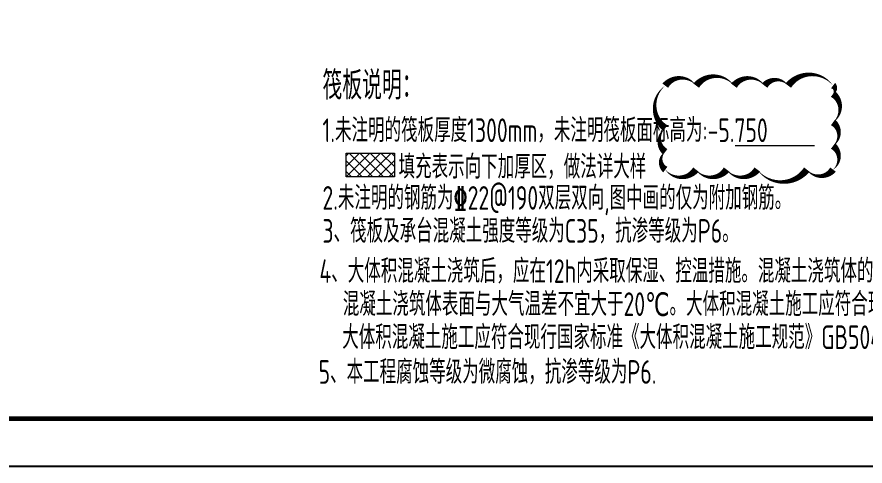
# Model space of a CAD drawing. Extents: x 5874492 to 7194610, y -939842 to -279257.
# Drawn here: x 6098328 to 6116301, y -594709 to -585204 of the extents above; entities that cross this region are included whole.
import ezdxf
from ezdxf.enums import TextEntityAlignment as Align

# ---------------------------------------------------------------- set-up
doc = ezdxf.new("R2010")
doc.units = 0
doc.header["$LTSCALE"] = 1000
doc.layers.add('PUB_TEXT', color=7, linetype='Continuous')
doc.layers.add('Y-云图图框', color=7, linetype='Continuous')
doc.layers.add('S-活动层-非打印1', color=170, linetype='Continuous', plot=False)
doc.layers.add('S-通用-TEXT', color=7, linetype='Continuous', lineweight=20)
doc.styles.add('_YT_Name', font='', dxfattribs={"width": 0.8})
doc.styles.add('_YT_Sign_Text', font='ros.shx', dxfattribs={"width": 0.8, "bigfont": 'hztxt.shx'})
doc.styles.get("Standard").update_dxf_attribs({"font": 'gbenor.shx', "bigfont": 'gbcbig.shx'})
doc.styles.add('TSSD_Rein', font='tssdeng.shx', dxfattribs={"width": 0.7, "bigfont": 'hztxt.shx'})
doc.styles.get('_YT_Name').set_extended_font_data('SimHei')

# ---------------------------------------------------------------- blocks, each defined once
blk = doc.blocks.new('ECMCTK_A1+0.25_横_单行图名--0')
at = {"color": 4}
blk.add_lwpolyline([(0, 0), (1051, 0), (1051, 594), (0, 594)], close=True, dxfattribs=at)
at = {"const_width": 1}
blk.add_lwpolyline([(25, 10), (1041, 10), (1041, 584), (25, 584)], close=True, dxfattribs=at)
at = {"color": 80, "flags": 3}
for tag, height, p in [('YTHQINS', 3, (34.31, 585.5)), ('ECMCKEY', 3, (292.07, 288.23)), ('YTTQINS', 5.62, (1058.03, 12.81)), ('YTBARCODE_T1', 3, (883.66, 5.7)), ('YTFRAME', 3, (804.81, 4.27))]:
    blk.add_attdef(tag, text='', height=height, dxfattribs=at).set_placement(p, align=Align.MIDDLE_CENTER)
for tag, height, style, width, p in [('证书编号', 4, '_YT_Sign_Text', 0.8, (918.87, 43.81)), ('审查批准号', 4, '_YT_Sign_Text', 0.8, (971.06, 43.81)), ('工程号', 4, '_YT_Sign_Text', 0.5, (1014.08, 44.12)), ('设计单位', 6, '_YT_Name', 0.8, (833.75, 38.6)), ('建设单位', 4, '_YT_Sign_Text', 0.8, (944.96, 36.11)), ('阶段', 4, '_YT_Sign_Text', 0.8, (1014.08, 35.81)), ('项目号', 4, '_YT_Sign_Text', 0.5, (1032.08, 33.72)), ('项目名称', 4, '_YT_Sign_Text', 0.8, (944.96, 28.11)), ('专业', 4, '_YT_Sign_Text', 0.8, (1014.08, 27.31)), ('图纸编号', 4, '_YT_Sign_Text', 0.5, (1013.93, 19.36)), ('图纸名称', 4.5, '_YT_Name', 0.8, (945.39, 15.06)), ('出图比例', 4.2, '_YT_Sign_Text', 0.8, (891.82, 11.78)), ('日期', 4, '_YT_Sign_Text', 0.5, (1013.88, 12.13)), ('版本号', 4, '_YT_Sign_Text', 0.8, (1032.08, 13))]:
    blk.add_attdef(tag, text='', height=height, dxfattribs=dict(style=style, width=width)).set_placement(p, align=Align.CENTER)
at = {"style": '_YT_Sign_Text', "width": 0.8, "flags": 3}
for tag, p, height in [('[审定人]', (800.95, 27.81), 4.1), ('{审定人}', (815.87, 26.45), 6.24), ('[校对人]', (852.23, 27.82), 4.1), ('{校对人}', (868.35, 26.53), 6.24), ('{审核人}', (816.98, 18.44), 6.24), ('{设计人}', (868.48, 18.54), 6.24), ('[审核人]', (801.01, 19.76), 4.1), ('[设计人]', (852.47, 20.21), 4.1), ('[项目负责人]', (800.78, 12.01), 4.1), ('{项目负责人}', (818.28, 10.72), 6.24), ('[专业负责人]', (852.74, 11.77), 4.1), ('{专业负责人}', (868.58, 10.36), 6.24)]:
    blk.add_attdef(tag, p, '', height=height, dxfattribs=at)
at = {"color": 80, "flags": 3}
for tag, p in [('YTQRCODE', (761.04, 11.91)), ('YTBZSIT', (25, 10)), ('EXT_TK_LEFT', (25, 10))]:
    blk.add_attdef(tag, p, '', height=3, dxfattribs=at)

msp = doc.modelspace()

# ---------------------------------------------------------------- hatches: boundary and pattern name
at = {"layer": 'S-通用-TEXT'}
h = msp.add_hatch(dxfattribs=at)
h.set_pattern_fill('ANSI37', color=256, scale=100)
h.set_pattern_definition([(45, (6104128.62, -596952.17), (-112.2532, 112.2532), []), (135, (6104128.62, -596952.17), (-112.2532, -112.2532), [])])
h.paths.add_polyline_path([(6105304.1, -588087.8), (6106325.7, -588087.8), (6106325.7, -588589), (6105304.1, -588589)])

# ---------------------------------------------------------------- linework, layer by layer
at = {"layer": 'S-活动层-非打印1'}
msp.add_lwpolyline([(6112067.6, -586658.3, 0, 150, 0.5), (6112067.6, -587558.3, 0, 150, 0.5), (6112067.6, -588058.3, 0, 150, 0.5), (6112067.6, -588434.6, 0, 150, 0.5), (6112717.6, -588434.6, 0, 150, 0.5), (6113367.6, -588434.6, 0, 150, 0.5), (6114017.6, -588434.6, 0, 150, 0.5), (6115067.6, -588434.6, 0, 150, 0.5), (6115622.7, -588434.6, 0, 150, 0.5), (6115622.7, -587934.6, 0, 150, 0.5), (6115622.7, -587434.6, 0, 150, 0.5), (6115622.7, -586834.6, 0, 150, 0.5), (6115622.7, -586658.3, 0, 150, 0.5), (6114672.7, -586658.3, 0, 150, 0.5), (6114172.7, -586658.3, 0, 150, 0.5), (6113522.7, -586658.3, 0, 150, 0.5), (6112722.7, -586658.3, 0, 150, 0.5)], format="xyseb", close=True, dxfattribs=at)
at = {"layer": 'S-通用-TEXT', "color": 3}
msp.add_line((6113551.4, -587926.5), (6115227.6, -587926.5), dxfattribs=at)
at = {"layer": 'S-通用-TEXT'}
msp.add_lwpolyline([(6105304.1, -588087.8), (6106325.7, -588087.8), (6106325.7, -588589), (6105304.1, -588589)], close=True, dxfattribs=at)

# ---------------------------------------------------------------- block references
at = {"layer": 'Y-云图图框', "xscale": 100, "yscale": 100, "zscale": 100}
msp.add_blockref('ECMCTK_A1+0.25_横_单行图名--0', (6080419, -594708.9), dxfattribs=at)

# ---------------------------------------------------------------- texts
at = {"layer": 'PUB_TEXT', "color": 6, "style": 'TSSD_Rein', "width": 0.7}
for s, p in [('4、大体积混凝土浇筑后，应在12h内采取保湿、控温措施。混凝土浇筑体的里表温差不宜大于25℃，', (6104737.9, -590832.7)), ('混凝土浇筑体表面与大气温差不宜大于20℃。大体积混凝土施工应符合现行国家标准《大体积混凝土施工规范》GB50496的规定。', (6105233.6, -591532.7)), ('大体积混凝土施工应符合现行国家标准《大体积混凝土施工规范》GB50496的规定。', (6105222.2, -592232.7)), ('5、本工程腐蚀等级为微腐蚀，抗渗等级为P6.', (6104721, -592968.2))]:
    msp.add_text(s, height=500, dxfattribs=at).set_placement(p)
at = {"layer": 'S-通用-TEXT', "style": 'TSSD_Rein', "width": 0.7}
for s, height, p in [('筏板说明：', 600, (6104803.2, -586951.7)), ('1.未注明的筏板厚度1300mm，未注明筏板面标高为:-5.750', 500, (6104803.2, -587851.7)), ('填充表示向下加厚区，做法详大样', 500, (6106416.1, -588625.7)), ('2.未注明的钢筋为\x8422@190双层双向,图中画的仅为附加钢筋。 ', 500, (6104803.2, -589283.5)), ('3、筏板及承台混凝土强度等级为C35，抗渗等级为P6。', 500, (6104803.2, -589983.5))]:
    msp.add_text(s, height=height, dxfattribs=at).set_placement(p)

doc.saveas('drawing.dxf')
